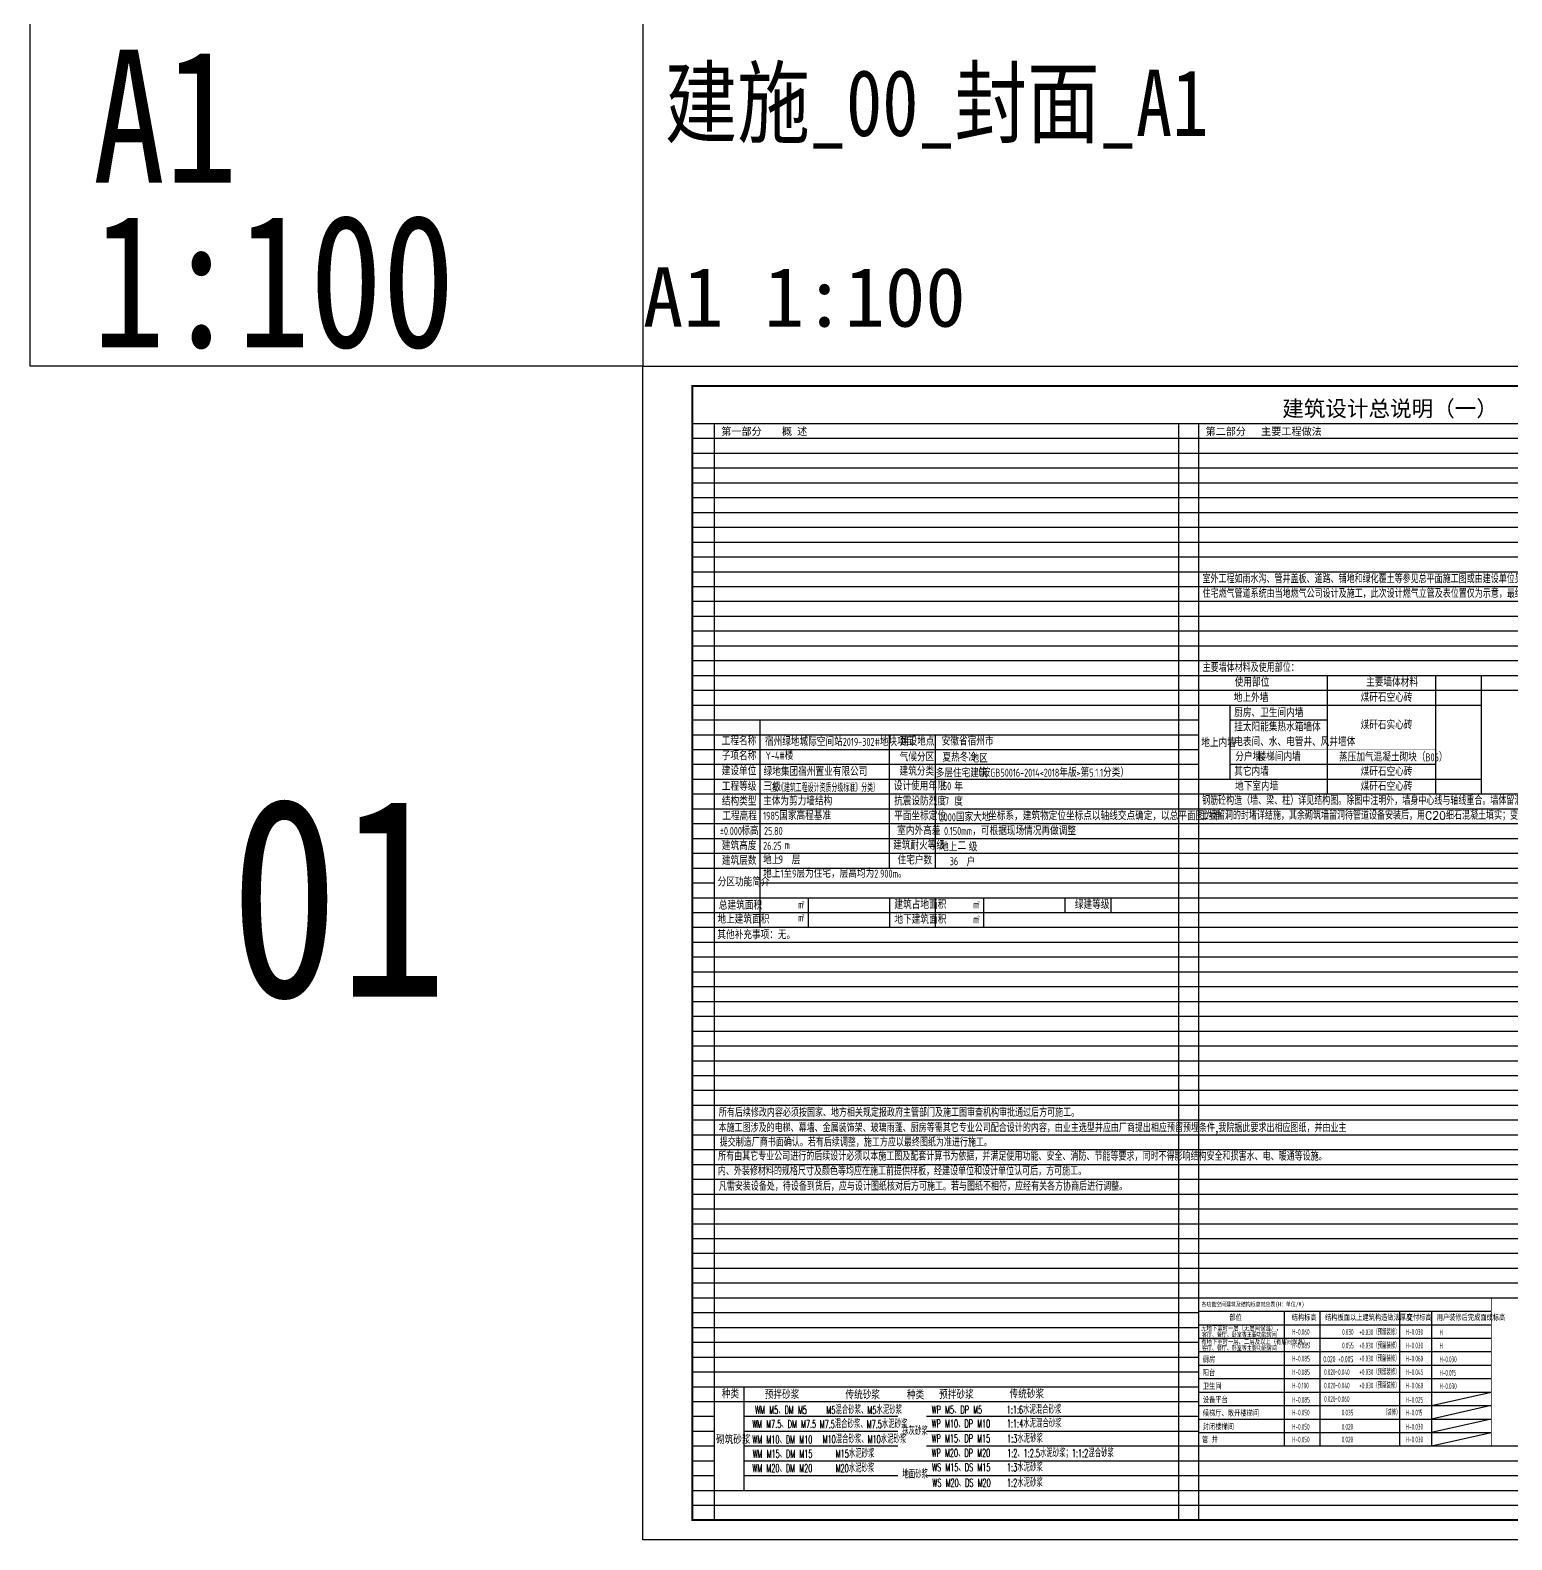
# Model space of a CAD drawing. Extents: x 27938 to 983267, y -209821 to 1628073.
# Drawn here: x 636514 to 711472, y 1186832 to 1263238 of the extents above; entities that cross this region are included whole.
import ezdxf
from ezdxf.enums import TextEntityAlignment as Align

# ---------------------------------------------------------------- set-up
doc = ezdxf.new("R2010")
doc.units = 0
doc.header["$LTSCALE"] = 1000
doc.header["$MEASUREMENT"] = 0
for name, color, linetype in [('C-Sheet-图框', 101, 'Continuous'), ('Defpoint', 7, 'Continuous'), ('PUB_TEXT', 4, 'Continuous'), ('text', 7, 'Continuous'), ('图框', 140, 'Continuous'), ('导图字', 7, 'Continuous')]:
    doc.layers.add(name, color=color, linetype=linetype)
doc.layers.add('S-1-TEXT', color=7, linetype='Continuous', lineweight=18)
doc.layers.add('yichutu', color=7, linetype='Continuous', true_color=0xffffff, plot=False)
doc.styles.add('_HZTXT', font='txt.shx', dxfattribs={"width": 0.8, "bigfont": 'hztxt.shx'})
doc.styles.add('_TCH_LABEL', font='')
doc.styles.add('宋体', font='', dxfattribs={"height": 50})
doc.styles.add('房间名称', font='TSSDENG', dxfattribs={"width": 0.8, "bigfont": 'HZTXT'})
doc.styles.add('文字说明', font='GBENOR', dxfattribs={"width": 0.8, "bigfont": 'HZTXT'})
doc.styles.add('设计说明$0$_TCH_AXIS', font='COMPLEX', dxfattribs={"bigfont": 'GBCBIG'})
doc.styles.add('黑体', font='')
doc.styles.get('_TCH_LABEL').set_extended_font_data('SimHei')
doc.styles.get('宋体').set_extended_font_data('SimSun')
doc.styles.get('黑体').set_extended_font_data('SimHei')

# ---------------------------------------------------------------- blocks, each defined once
blk = doc.blocks.new('TK')
at = {"layer": '图框'}
blk.add_lwpolyline([(465375, 548714), (549475, 548714), (549475, 489314), (465375, 489314)], close=True, dxfattribs=at)
blk.add_lwpolyline([(465375, 548714), (549475, 548714), (549475, 489314), (465375, 489314)], close=True, dxfattribs=at)
at = {"layer": '图框', "const_width": 100}
blk.add_lwpolyline([(548475, 490314), (548475, 547714), (467875, 547714), (467875, 490314)], close=True, dxfattribs=at)
blk = doc.blocks.new('yct-841-594-84100-59399.9999999999-100-1000.0')
at = {"layer": 'yichutu', "color": 7, "true_color": 0xffffff}
blk.add_lwpolyline([(0, 0), (0, 59400), (84100, 59400), (84100, 0)], close=True, dxfattribs=at)
at = {"layer": 'yichutu', "color": 7, "true_color": 0xffffff, "style": '_TCH_LABEL'}
blk.add_text('A1 1:100', height=3000, dxfattribs=at).set_placement((0, 61400))
blk = doc.blocks.new('A$C5FFA5860')
at = {"layer": 'C-Sheet-图框', "color": 0}
for p, q in [((300, 0), (15518, 0)), ((4755, 0), (4755, -7000)), ((6605, 0), (6605, -7000)), ((10752, 0), (10752, -7000)), ((300, -700), (15518, -700)), ((12405, 0), (12405, -7000)), ((300, -1400), (15518, -1400)), ((300, -2100), (15518, -2100)), ((300, -2800), (15518, -2800)), ((300, -3500), (15518, -3500)), ((300, -4200), (15518, -4200)), ((300, -4900), (15518, -4900)), ((300, -5600), (15518, -5600)), ((300, -6300), (15518, -6300))]:
    blk.add_line(p, q, dxfattribs=at)
at = {"layer": 'C-Sheet-图框', "color": 0, "const_width": 24}
blk.add_lwpolyline([(300, -7000), (300, 700), (15518, 700), (15518, -7000), (300, -7000)], dxfattribs=at)
at = {"layer": 'PUB_TEXT', "color": 251, "true_color": 0x636466}
for p, q in [((12405, -4900), (15518, -4200)), ((15518, -4900), (12405, -5600)), ((15518, -5600), (12405, -6300)), ((12405, -7000), (15518, -6300))]:
    blk.add_line(p, q, dxfattribs=at)
at = {"layer": 'PUB_TEXT', "color": 2}
for s, height, style, width, p in [('各功能空间建筑及结构标高对应表(H：单位/M)', 227.85, '宋体', 0.8, (468, 251)), ('H-0.060', 300, '房间名称', 0.56, (5180, -1227)), ('H-0.030', 300, '房间名称', 0.56, (11079, -1227)), ('H-0.085', 300, '房间名称', 0.56, (5180, -1927)), ('H-0.085', 300, '房间名称', 0.56, (5180, -2613)), ('H-0.030', 300, '房间名称', 0.56, (11079, -1927)), ('H-0.060', 300, '房间名称', 0.56, (11079, -2613)), ('H-0.085', 300, '房间名称', 0.56, (5180, -3313)), ('H-0.045', 300, '房间名称', 0.56, (11079, -3313)), ('H-0.100', 300, '房间名称', 0.56, (5180, -4013)), ('H-0.060', 300, '房间名称', 0.56, (11079, -4013)), ('H-0.085', 300, '房间名称', 0.56, (5180, -4749)), ('H-0.025', 300, '房间名称', 0.56, (11079, -4749)), ('H-0.050', 300, '房间名称', 0.56, (5180, -5413)), ('H-0.015', 300, '房间名称', 0.56, (11079, -5413)), ('H-0.050', 300, '房间名称', 0.56, (5180, -6149)), ('H-0.030', 300, '房间名称', 0.56, (11079, -6149)), ('H-0.050', 300, '房间名称', 0.56, (5180, -6813)), ('H-0.030', 300, '房间名称', 0.56, (11079, -6813))]:
    blk.add_text(s, height=height, dxfattribs=dict(at, style=style, width=width)).set_placement(p)
at = {"layer": 'PUB_TEXT', "color": 1, "style": '房间名称', "width": 0.8}
for s, p in [('无地下室时一层（无层间保温），', (450, -1032)), ('有地下室时一层、二层及以上（有层间保温），', (450, -1732))]:
    blk.add_text(s, height=257.14, dxfattribs=at).set_placement(p)
at = {"layer": 'PUB_TEXT', "style": '房间名称'}
for s, height, width, p in [('部位', 300, 0.8, (1912, -490)), ('结构标高', 300, 0.8, (5147, -490)), ('结构板面以上建筑构造做法厚度', 300, 0.8, (6878, -490)), ('交付标高', 300, 0.8, (11126, -490)), ('用户装修后完成面成标高', 300, 0.8, (12679, -490)), ('客厅、餐厅、卧室等主要功能房间', 240, 0.8, (485, -1347)), ('0.030', 300, 0.56, (7769, -1227)), ('客厅、餐厅、卧室等主要功能房间', 240, 0.8, (485, -2047)), ('厨房', 300, 0.8, (531, -2663)), ('0.020', 321.4, 0.56, (6791, -2650)), ('0.055', 300, 0.56, (7769, -1927)), ('阳台', 300, 0.8, (531, -3363)), ('0.020~0.040', 300, 0.56, (6834, -3313)), ('卫生间', 300, 0.8, (531, -4063)), ('0.020~0.040', 300, 0.56, (6834, -4013)), ('设备平台', 300, 0.8, (531, -4763)), ('0.020~0.060', 300, 0.56, (6834, -4713)), ('候梯厅、敞开楼梯间', 300, 0.8, (531, -5463)), ('0.035', 300, 0.56, (7749, -5413)), ('封闭楼梯间', 300, 0.8, (531, -6163)), ('0.020', 300, 0.56, (7749, -6149)), ('管 井', 300, 0.8, (493, -6831)), ('0.020', 300, 0.56, (7749, -6813))]:
    blk.add_text(s, height=height, dxfattribs=dict(at, width=width)).set_placement(p)
at = {"layer": 'PUB_TEXT', "color": 251, "true_color": 0x636466, "style": '房间名称', "width": 0.56}
for s, p in [('+0.030（预留装修）', (8663, -1234)), ('+0.030（预留装修）', (8663, -1934)), ('+0.030（预留装修）', (8663, -2607)), ('+0.030（预留装修）', (8663, -3307)), ('+0.030（预留装修）', (8663, -4007)), ('（装修）', (9889, -5407))]:
    blk.add_text(s, height=300, dxfattribs=at).set_placement(p)
at = {"layer": 'PUB_TEXT', "color": 4, "style": '房间名称', "width": 0.56}
for s, p in [('H', (12829, -1249)), ('H', (12829, -1949)), ('H-0.030', (12829, -2649)), ('H-0.015', (12829, -3349)), ('H-0.030', (12829, -4049))]:
    blk.add_text(s, height=300, dxfattribs=at).set_placement(p)
at = {"layer": 'PUB_TEXT', "color": 3, "style": '房间名称', "width": 0.56}
blk.add_text('+0.005', height=321.4, dxfattribs=at).set_placement((7564, -2650))

msp = doc.modelspace()

# ---------------------------------------------------------------- linework, layer by layer
at = {"layer": 'Defpoint', "color": 252}
for p, q in [((670014.1, 1243332.1), (743614.1, 1243332.1)), ((671114.1, 1243332.1), (671114.1, 1187832.1)), ((694614.1, 1243332.1), (694614.1, 1187832.1)), ((695614.1, 1243332.1), (695614.1, 1187832.1)), ((670014.1, 1242582.1), (743614.1, 1242582.1)), ((670014.1, 1241832.1), (743614.1, 1241832.1)), ((670014.1, 1241082.1), (743614.1, 1241082.1)), ((670014.1, 1240332.1), (743614.1, 1240332.1)), ((670014.1, 1239582.1), (743614.1, 1239582.1)), ((670014.1, 1238832.1), (743614.1, 1238832.1)), ((670014.1, 1238082.1), (743614.1, 1238082.1)), ((670014.1, 1237332.1), (743614.1, 1237332.1)), ((670014.1, 1236582.1), (743614.1, 1236582.1)), ((670014.1, 1235832.1), (743614.1, 1235832.1)), ((670014.1, 1235082.1), (743614.1, 1235082.1)), ((670014.1, 1234332.1), (743614.1, 1234332.1)), ((670014.1, 1233582.1), (743614.1, 1233582.1)), ((670014.1, 1232832.1), (743614.1, 1232832.1)), ((670014.1, 1232082.1), (743614.1, 1232082.1)), ((670014.1, 1231332.1), (743614.1, 1231332.1)), ((670014.1, 1230582.1), (719114.1, 1230582.1)), ((702132.6, 1230582.1), (702132.6, 1224582.1)), ((707609.1, 1230582.1), (707609.1, 1224582.1)), ((709919.1, 1230582.1), (709919.1, 1224582.1)), ((670014.1, 1229832.1), (719114.1, 1229832.1)), ((670014.1, 1229082.1), (695614.1, 1229082.1)), ((695614.1, 1229082.1), (709919.1, 1229082.1)), ((697208.1, 1229082.1), (697208.1, 1225332.1)), ((670014.1, 1228332.1), (695614.1, 1228332.1)), ((673447.1, 1217832.1), (673447.1, 1228332.1)), ((697208.1, 1228332.1), (702132.6, 1228332.1)), ((697208.1, 1228332.1), (702132.6, 1228332.1)), ((670014.1, 1227582.1), (695614.1, 1227582.1)), ((679980.3, 1220832.1), (679980.3, 1227582.1)), ((682313.3, 1220832.1), (682313.3, 1227582.1)), ((670014.1, 1226832.1), (695614.1, 1226832.1)), ((670014.1, 1226082.1), (695614.1, 1226082.1)), ((697208.1, 1226082.1), (702132.6, 1226082.1)), ((697208.1, 1226082.1), (707609.1, 1226082.1)), ((670014.1, 1225332.1), (695614.1, 1225332.1)), ((695614.1, 1225332.1), (709919.1, 1225332.1)), ((670014.1, 1224582.1), (695614.1, 1224582.1)), ((695614.1, 1224582.1), (719114.1, 1224582.1)), ((695614.1, 1224582.1), (743614.1, 1224582.1)), ((670014.1, 1223832.1), (695614.1, 1223832.1)), ((695614.1, 1223832.1), (719114.1, 1223832.1)), ((670014.1, 1223082.1), (695614.1, 1223082.1)), ((695614.1, 1223082.1), (719114.1, 1223082.1)), ((670014.1, 1222332.1), (743614.1, 1222332.1)), ((670014.1, 1221582.1), (671114.1, 1221582.1)), ((671114.1, 1221582.1), (743614.1, 1221582.1)), ((670014.1, 1220832.1), (743614.1, 1220832.1)), ((670014.1, 1220082.1), (671114.1, 1220082.1)), ((673447.1, 1220082.1), (743614.1, 1220082.1)), ((670014.1, 1219332.1), (743614.1, 1219332.1)), ((675893, 1217832.1), (675893, 1219332.1)), ((679980.3, 1219332.1), (679980.3, 1218582.1)), ((682313.3, 1218582.1), (682313.3, 1219332.1)), ((684759.2, 1218582.1), (684759.2, 1219332.1)), ((688863.5, 1219332.1), (688863.5, 1218582.1)), ((691196.5, 1218582.1), (691196.5, 1219332.1)), ((670014.1, 1218582.1), (675893, 1218582.1)), ((675893, 1218582.1), (694614.1, 1218582.1)), ((679980.3, 1218582.1), (679980.3, 1217832.1)), ((682313.3, 1217832.1), (682313.3, 1218582.1)), ((684759.2, 1217832.1), (684759.2, 1218582.1)), ((694614.1, 1218582.1), (743614.1, 1218582.1)), ((670014.1, 1217832.1), (682552.3, 1217832.1)), ((675893, 1217832.1), (743614.1, 1217832.1)), ((670014.1, 1217082.1), (743614.1, 1217082.1)), ((670014.1, 1216332.1), (743614.1, 1216332.1)), ((670014.1, 1215582.1), (743614.1, 1215582.1)), ((670014.1, 1214832.1), (743614.1, 1214832.1)), ((670014.1, 1214082.1), (743614.1, 1214082.1)), ((670014.1, 1213332.1), (743614.1, 1213332.1)), ((670014.1, 1212582.1), (743614.1, 1212582.1)), ((670014.1, 1211832.1), (743614.1, 1211832.1)), ((670014.1, 1211082.1), (743614.1, 1211082.1)), ((670014.1, 1210332.1), (743614.1, 1210332.1)), ((670014.1, 1209582.1), (743614.1, 1209582.1)), ((670014.1, 1208832.1), (743614.1, 1208832.1)), ((670014.1, 1208082.1), (743614.1, 1208082.1)), ((670014.1, 1207332.1), (743614.1, 1207332.1)), ((670014.1, 1206582.1), (743614.1, 1206582.1)), ((670014.1, 1205832.1), (743614.1, 1205832.1)), ((670014.1, 1205082.1), (743614.1, 1205082.1)), ((670014.1, 1204332.1), (743614.1, 1204332.1)), ((670014.1, 1203582.1), (719114.1, 1203582.1)), ((670014.1, 1202832.1), (719114.1, 1202832.1)), ((670014.1, 1202082.1), (719114.1, 1202082.1)), ((670014.1, 1201332.1), (719114.1, 1201332.1)), ((670014.1, 1200582.1), (719114.1, 1200582.1)), ((670014.1, 1199832.1), (719114.1, 1199832.1)), ((670014.1, 1199082.1), (719114.1, 1199082.1)), ((670014.1, 1198332.1), (695614.1, 1198332.1)), ((670014.1, 1197582.1), (695614.1, 1197582.1)), ((670014.1, 1196832.1), (695614.1, 1196832.1)), ((670014.1, 1196082.1), (695614.1, 1196082.1)), ((670014.1, 1195332.1), (695614.1, 1195332.1)), ((670014.1, 1194582.1), (695614.1, 1194582.1)), ((672617.7, 1194582.1), (672617.7, 1189332.1)), ((670014.1, 1193832.1), (695614.1, 1193832.1)), ((670014.1, 1193082.1), (671114.1, 1193082.1)), ((672617.7, 1193082.1), (680418.2, 1193082.1)), ((681865.4, 1193082.1), (695614.1, 1193082.1)), ((670014.1, 1192332.1), (671114.1, 1192332.1)), ((672617.7, 1192332.1), (680418.2, 1192332.1)), ((681865.4, 1192332.1), (695614.1, 1192332.1)), ((670014.1, 1191582.1), (671114.1, 1191582.1)), ((672617.7, 1191582.1), (680418.2, 1191582.1)), ((681865.4, 1191582.1), (720114.1, 1191582.1)), ((670014.1, 1190832.1), (671114.1, 1190832.1)), ((672617.7, 1190832.1), (680418.2, 1190832.1)), ((680418.2, 1190832.1), (720114.1, 1190832.1)), ((670014.1, 1190082.1), (671114.1, 1190082.1)), ((672617.7, 1190082.1), (680418.2, 1190082.1)), ((681865.4, 1190082.1), (720114.1, 1190082.1)), ((670014.1, 1189332.1), (720114.1, 1189332.1)), ((670014.1, 1188582.1), (720114.1, 1188582.1)), ((670014.1, 1187832.1), (743614.1, 1187832.1))]:
    msp.add_line(p, q, dxfattribs=at)
at = {"layer": 'Defpoint', "color": 252, "const_width": 0.9}
for points in [[(697208.1, 1227582.1), (702132.6, 1227582.1)], [(697208.1, 1226832.1), (707609.1, 1226832.1)], [(676327.5, 1190082.1), (676327.5, 1194582.1)], [(680418.2, 1189332.1), (680418.2, 1194582.1)], [(681865.4, 1189332.1), (681865.4, 1194582.1)], [(685570.2, 1189332.1), (685570.2, 1194582.1)]]:
    msp.add_lwpolyline(points, dxfattribs=at)
at = {"layer": '图框', "color": 2}
msp.add_lwpolyline([(667514.1, 1246232.1), (636514.1, 1246232.1), (636514.1, 1264232.1), (667514.1, 1264232.1)], close=True, dxfattribs=at)

# ---------------------------------------------------------------- block references
msp.add_blockref('TK', (202139.1, 697518.4))
at = {"xscale": 0.974025974025533, "yscale": 0.974025974025533, "zscale": 0.974025974025533}
msp.add_blockref('A$C5FFA5860', (695321.9, 1198400.2), dxfattribs=at)
at = {"layer": 'yichutu'}
msp.add_blockref('yct-841-594-84100-59399.9999999999-100-1000.0', (667514.1, 1186832.1), dxfattribs=at)

# ---------------------------------------------------------------- texts
at = {"layer": 'PUB_TEXT', "style": '设计说明$0$_TCH_AXIS'}
for s, p in [('室外工程如雨水沟、管井盖板、道路、铺地和绿化覆土等参见总平面施工图或由建设单位另行委托专项设计。', (695822, 1235255.7)), ('住宅燃气管道系统由当地燃气公司设计及施工，此次设计燃气立管及表位置仅为示意，最终以燃气公司的设计为准。', (695826.1, 1234514.6)), ('主要墙体材料及使用部位：', (695832.5, 1230764.6)), ('钢筋砼构造（墙、梁、柱）详见结构图。除图中注明外，墙身中心线与轴线重合。墙体留洞及封堵：钢筋混凝土墙部分详见结施和设备图；砌筑墙预留洞详建施及设备图；混凝', (695805.1, 1224035.6)), ('土墙留洞的封堵详结施，其余砌筑墙留洞待管道设备安装后，用C20细石混凝土填实；变形缝处双墙留洞的封堵，应在双墙分别增设套管。', (695741.6, 1223285.6)), ('所有后续修改内容必须按国家、地方相关规定报政府主管部门及施工图审查机构审批通过后方可施工。', (671353.1, 1208245.6)), ('本施工图涉及的电梯、幕墙、金属装饰架、玻璃雨蓬、厨房等需其它专业公司配合设计的内容，由业主选型并应由厂商提出相应预留预埋条件,我院据此要求出相应图纸，并由业主', (671339.8, 1207470.7)), ('所有由其它专业公司进行的后续设计必须以本施工图及配套计算书为依据，并满足使用功能、安全、消防、节能等要求，同时不得影响结构安全和损害水、电、暖通等设施。', (671318.8, 1206030.7)), ('提交制造厂商书面确认。若有后续调整，施工方应以最终图纸为准进行施工。', (671399.1, 1206740.6)), ('内、外装修材料的规格尺寸及颜色等均应在施工前提供样板，经建设单位和设计单位认可后，方可施工。', (671305.1, 1205285.6)), ('凡需安装设备处，待设备到货后，应与设计图纸核对后方可施工。若与图纸不相符，应经有关各方协商后进行调整。', (671351.1, 1204510.6))]:
    msp.add_text(s, height=405.106, dxfattribs=at).set_placement(p)
at = {"layer": 'PUB_TEXT', "color": 7, "style": '文字说明', "width": 0.8}
for s, p in [('使用部位', (697455.1, 1230019.6)), ('主要墙体材料', (704103.1, 1230019.6)), ('地上外墙', (697406.1, 1229241.6)), ('厨房、卫生间内墙', (697430.1, 1228481.6)), ('挂太阳能集热水箱墙体', (697430.1, 1227756.6)), ('工程名称', (671499.4, 1227046.4)), ('建设地点', (680514.8, 1227033.4)), ('地上内墙', (695760.6, 1226961.1)), ('电表间、水、电管井、风井墙体', (697430.1, 1227006.6)), ('子项名称', (671502.4, 1226296.4)), ('气候分区', (680502, 1226232.6)), ('分户墙、', (697484.9, 1226256.6)), ('楼梯间内墙', (698609.1, 1226256.6)), ('建设单位', (671499.4, 1225532.1)), ('建筑分类', (680498.3, 1225515.6)), ('其它内墙', (697430.1, 1225506.6)), ('工程等级', (671506.8, 1224749.6)), ('设计使用年限', (680208, 1224769.6)), ('地下室内墙', (697472.1, 1224758.7)), ('结构类型', (671506.8, 1223999.6)), ('抗震设防烈度', (680223.2, 1224007.6)), ('工程高程', (671532.8, 1223249.6)), ('平面坐标定位', (680223.2, 1223257.6)), ('坐标系，建筑物定位坐标点以轴线交点确定，以总平面图为准', (684980.1, 1223257.6)), ('±0.000', (671407.8, 1222505.6)), ('标高', (672489.8, 1222499.6)), ('室内外高差', (680376.2, 1222507.6)), ('，可根据现场情况再做调整', (684176.5, 1222503.6)), ('建筑高度', (671506.8, 1221749.6)), ('m', (674671.8, 1221792.6)), ('建筑耐火等级', (680175.3, 1221767.6)), ('建筑层数', (671506.8, 1220999.6)), ('地上   层', (673594.8, 1221027.6)), ('住宅户数', (680397.3, 1221017.6)), ('分区功能简介', (671295.5, 1219913.6)), ('总建筑面积', (671355.8, 1218730.6)), ('m', (675361, 1218781.6)), ('建筑占地面积', (680236, 1218767.6)), ('m', (684227.2, 1218781.6)), ('绿建等级', (689368.2, 1218767.6)), ('地上建筑面积', (671282.8, 1218022.6)), ('m', (675361, 1218122.6)), ('地下建筑面积', (680236, 1218017.6)), ('m', (684227.2, 1218031.6)), ('其他补充事项：无。', (671282.8, 1217239.6)), ('种类', (671503.9, 1193997.8)), ('预拌砂浆', (673677.8, 1193962.3)), ('传统砂浆', (677759.3, 1193950.3)), ('种类', (680869.1, 1193950.3)), ('预拌砂浆', (682501.2, 1193967.3)), ('传统砂浆', (686060.6, 1193990.9)), ('砌筑砂浆', (671208.3, 1191683.9))]:
    msp.add_text(s, height=405, dxfattribs=at).set_placement(p)
at = {"layer": 'PUB_TEXT', "color": 1}
for s, height, style, width, p in [('煤矸石空心砖', 405, '文字说明', 0.8, (703823.5, 1229248.6)), ('煤矸石实心砖', 405, '文字说明', 0.8, (703823.5, 1227856.6)), ('宿州绿地城际空间站2019-302#地块项目', 405, '文字说明', 0.8, (673687.4, 1227015.9)), ('安徽省宿州市', 405, '文字说明', 0.8, (682627.3, 1227036.6)), ('夏热冬冷', 405, '文字说明', 0.8, (682665.6, 1226222.7)), ('蒸压加气混凝土砌块（B06）', 405, '文字说明', 0.8, (702730.6, 1226233.5)), ('绿地集团宿州置业有限公司 ', 405, '文字说明', 0.8, (673619.2, 1225498.3)), ('煤矸石空心砖', 405, '文字说明', 0.8, (703823.5, 1225498.6)), ('级', 405, '文字说明', 0.8, (674067.8, 1224725.6)), ('煤矸石空心砖', 405, '文字说明', 0.8, (703823.5, 1224748.6)), ('1985国家高程基准', 405, '文字说明', 0.8, (673594.8, 1223274.6)), ('WM M5、DM M5', 400, '_HZTXT', 0.6, (673195.2, 1193204.9)), ('M5混合砂浆、M5水泥砂浆', 400, '_HZTXT', 0.6, (676801.5, 1193200.6)), ('WP M5、DP M5', 400, '_HZTXT', 0.6, (682123.4, 1193217.6)), ('1:1:6水泥混合砂浆', 400, '_HZTXT', 0.6, (685920.1, 1193216.7)), ('WM M7.5、DM M7.5', 400, '_HZTXT', 0.6, (673045.6, 1192494.4)), ('M7.5混合砂浆、M7.5水泥砂浆', 400, '_HZTXT', 0.6, (676459.4, 1192486.8)), ('WP M10、DP M10', 400, '_HZTXT', 0.6, (682120.9, 1192514.1)), ('1:1:4水泥混合砂浆', 400, '_HZTXT', 0.6, (685930.3, 1192519.8)), ('WM M10、DM M10', 400, '_HZTXT', 0.6, (673055.5, 1191707.7)), ('M10混合砂浆、M10水泥砂浆', 400, '_HZTXT', 0.6, (676607.8, 1191721.2)), ('抹灰砂浆', 400, '_HZTXT', 0.6, (680629.6, 1192128.4)), ('WP M15、DP M15', 400, '_HZTXT', 0.6, (682121.3, 1191764.8)), ('1:3水泥砂浆', 400, '_HZTXT', 0.6, (685936.6, 1191755.9)), ('WM M15、DM M15', 400, '_HZTXT', 0.6, (673063.1, 1190985.2)), ('M15水泥砂浆', 400, '_HZTXT', 0.6, (677273.1, 1190990.8)), ('WP M20、DP M20', 400, '_HZTXT', 0.6, (682121.3, 1191029.1)), ('1:2、1:2.5水泥砂浆；1:1:2混合砂浆', 400, '_HZTXT', 0.6, (685939.8, 1191018)), ('WM M20、DM M20', 400, '_HZTXT', 0.6, (673055.5, 1190255.1)), ('M20水泥砂浆', 400, '_HZTXT', 0.6, (677267.5, 1190254)), ('WS M15、DS M15', 400, '_HZTXT', 0.6, (682150.3, 1190298.2)), ('1:3水泥砂浆', 400, '_HZTXT', 0.6, (685933.4, 1190295.6)), ('地面砂浆', 400, '_HZTXT', 0.6, (680639.8, 1189944.5)), ('WS M20、DS M20', 400, '_HZTXT', 0.6, (682165.2, 1189517.2)), ('1:2水泥砂浆', 400, '_HZTXT', 0.6, (685933.4, 1189517.4))]:
    msp.add_text(s, height=height, dxfattribs=dict(at, style=style, width=width)).set_placement(p)
at = {"layer": 'PUB_TEXT', "color": 6, "style": '文字说明', "width": 0.8}
for s, p in [('Y-4#楼', (673718.9, 1226316.7)), ('26.25', (673594.8, 1221756.6)), ('9', (674382.6, 1221066.6))]:
    msp.add_text(s, height=405, dxfattribs=at).set_placement(p)
at = {"layer": 'PUB_TEXT', "color": 7, "style": '文字说明'}
for s, height, width, p in [('地区', 405, 0.8, (684518, 1226431.6)), ('（按GB50016-2014<2018年版>第5.1.1分类）', 405, 0.8, (688159.4, 1225709.1)), ('（按《建筑工程设计资质分级标准》分类）', 405, 0.55, (676600.8, 1224934.1)), ('年', 405, 0.8, (683487, 1224999.6)), ('度', 405, 0.8, (683487, 1224249.6)), ('地上   级', 405, 0.8, (683490.6, 1221939.5)), ('户', 405, 0.8, (684108.5, 1221186.5)), ('2', 202.5, 0.8, (675627.3, 1219068.6)), ('2', 202.5, 0.8, (684493.5, 1219068.6)), ('2', 202.5, 0.8, (675627.3, 1218409.6)), ('2', 202.5, 0.8, (684493.5, 1218318.6))]:
    msp.add_text(s, height=height, dxfattribs=dict(at, width=width)).set_placement(p, align=Align.MIDDLE)
at = {"layer": 'PUB_TEXT', "color": 6, "style": '文字说明', "width": 0.8}
for s, p in [('多层住宅建筑', (683640.4, 1225679.1)), ('36', (683248.5, 1221177.5))]:
    msp.add_text(s, height=405, dxfattribs=at).set_placement(p, align=Align.MIDDLE)
at = {"layer": 'PUB_TEXT', "color": 2, "style": '文字说明', "width": 0.8}
for s, p in [('三', (673594.8, 1224757.6)), ('主体为剪力墙结构', (673594.8, 1224007.6)), ('25.80', (673639.8, 1222504.6)), ('0.150mm', (682748, 1222504.6))]:
    msp.add_text(s, height=405, dxfattribs=at).set_placement(p)
at = {"layer": 'PUB_TEXT', "color": 1, "style": '文字说明', "width": 0.8}
for s, p in [('50', (682898.2, 1224980.5)), ('7', (682898.2, 1224233.5)), ('2000国家大地', (683811.8, 1223454.5))]:
    msp.add_text(s, height=405, dxfattribs=at).set_placement(p, align=Align.MIDDLE)
at = {"layer": 'PUB_TEXT', "color": 2, "style": '文字说明', "width": 0.8}
msp.add_text('二', height=405, dxfattribs=at).set_placement((683650.7, 1221958.6), align=Align.MIDDLE)
at = {"layer": 'PUB_TEXT', "color": 6, "style": '文字说明', "width": 0.8}
msp.add_text('地上1至9层为住宅，层高均为2.900m。', height=405, dxfattribs=at).set_placement((673597.1, 1220224.6), align=Align.BOTTOM_LEFT)
at = {"layer": 'S-1-TEXT', "color": 7, "style": '黑体'}
for s, height, p in [('建筑设计总说明（一）', 800, (699857.1, 1243688.1)), ('第一部分    概 述', 375, (671477.5, 1242744.9)), ('第二部分   主要工程做法 ', 375, (695977.5, 1242744.9))]:
    msp.add_text(s, height=height, dxfattribs=at).set_placement(p)
at = {"layer": 'text', "color": 1, "style": '黑体', "width": 0.8}
msp.add_text('01', height=10094.18, dxfattribs=at).set_placement((646631, 1214315.9))
at = {"layer": '图框', "color": 2, "style": '黑体', "width": 0.8}
for s, p in [('A1', (639677.3, 1255514.8)), ('1:100', (639677.3, 1247188.7))]:
    msp.add_text(s, height=6729.45, dxfattribs=at).set_placement(p)
at = {"layer": '导图字', "color": 1, "style": '黑体', "width": 0.8}
msp.add_text('建施_00_封面_A1', height=3364.726, dxfattribs=at).set_placement((668615.1, 1257883.7))

doc.saveas('drawing.dxf')
